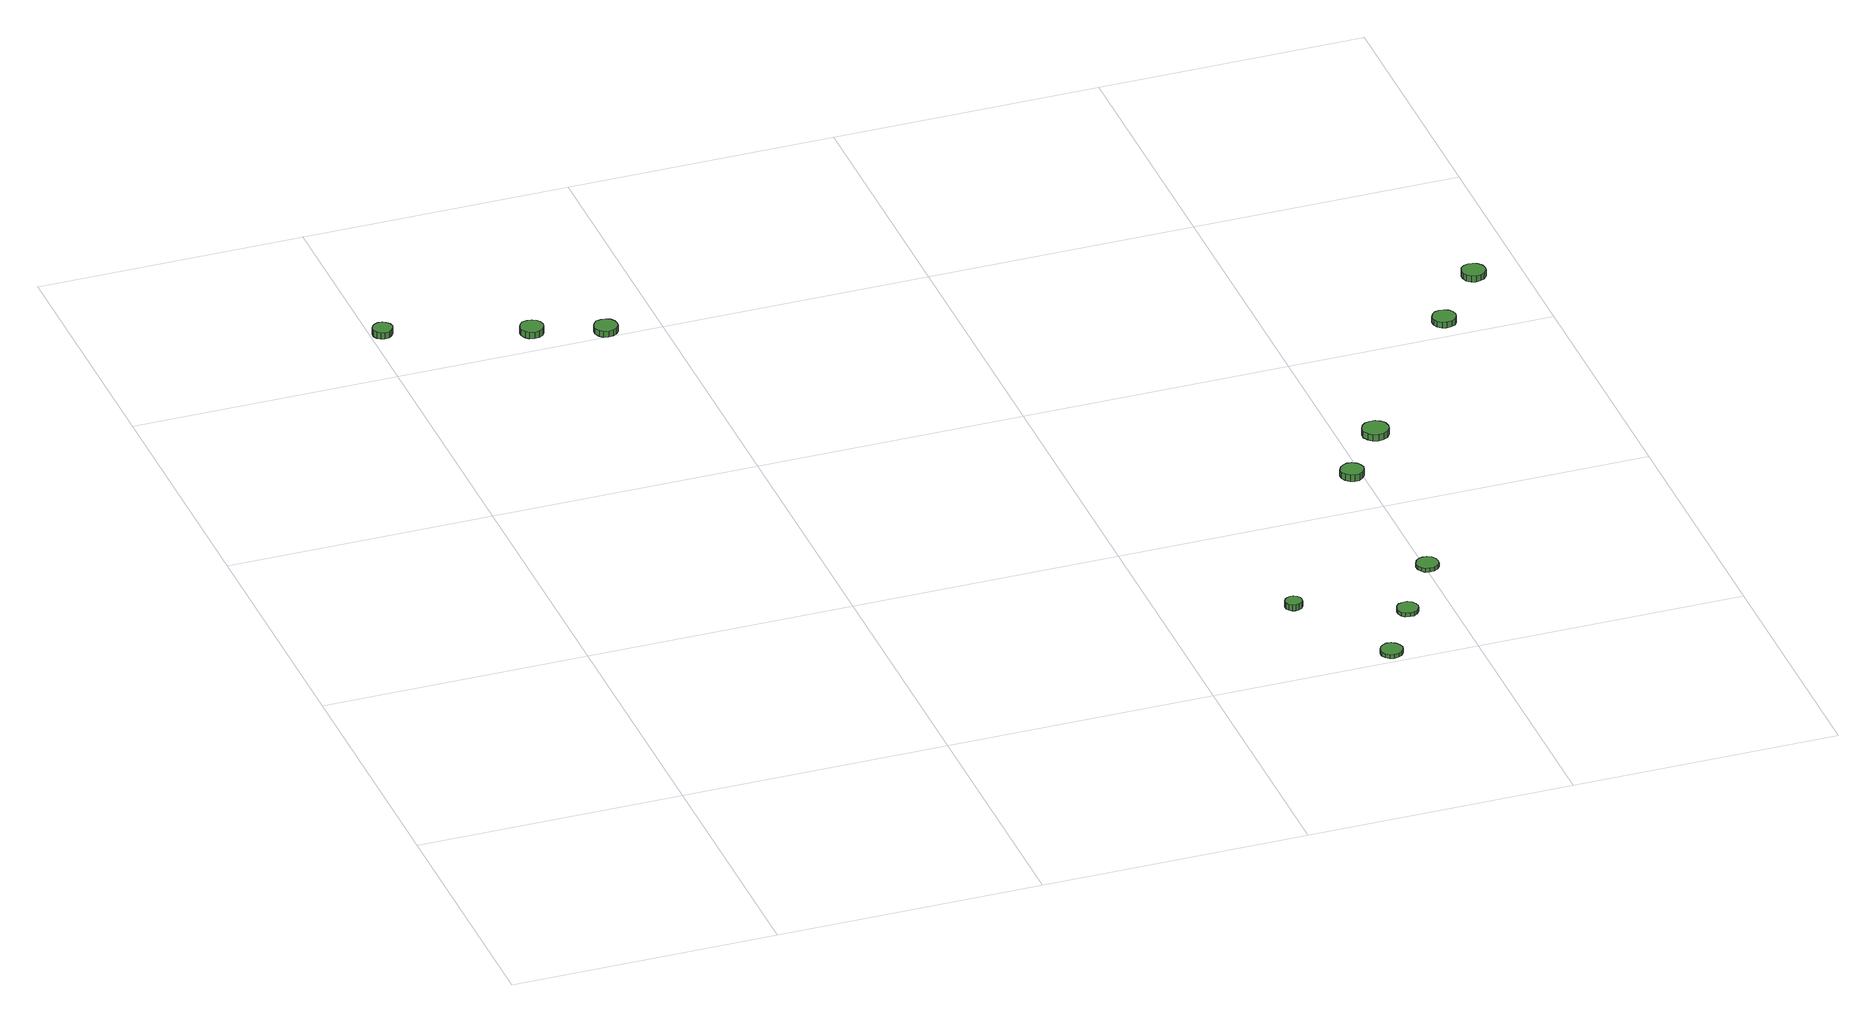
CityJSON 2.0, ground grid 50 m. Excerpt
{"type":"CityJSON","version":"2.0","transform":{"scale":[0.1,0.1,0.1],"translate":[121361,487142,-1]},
"CityObjects":{
"tree1":{"type":"SolitaryVegetationObject","attributes":{"function":"something"},"geometry":[{"type":"MultiSurface","lod":"1","boundaries":[[[0,1,2,3,4,5,6,7,8,9,10,11,12,13,14]],[[15,16,17,18,19,20,21,22,23,24,25,26,27,28,29]],[[0,29,28,1]],[[1,28,27,2]],[[2,27,26,3]],[[3,26,25,4]],[[4,25,24,5]],[[5,24,23,6]],[[6,23,22,7]],[[7,22,21,8]],[[8,21,20,9]],[[9,20,19,10]],[[10,19,18,11]],[[11,18,17,12]],[[12,17,16,13]],[[13,16,15,14]],[[14,15,29,0]]]}]},
"tree2":{"type":"SolitaryVegetationObject","attributes":{"function":"something"},"geometry":[{"type":"MultiSurface","lod":"1","boundaries":[[[30,31,32,33,34,35,36,37,38,39,40,41,42,43,44]],[[45,46,47,48,49,50,51,52,53,54,55,56,57,58,59]],[[30,59,58,31]],[[31,58,57,32]],[[32,57,56,33]],[[33,56,55,34]],[[34,55,54,35]],[[35,54,53,36]],[[36,53,52,37]],[[37,52,51,38]],[[38,51,50,39]],[[39,50,49,40]],[[40,49,48,41]],[[41,48,47,42]],[[42,47,46,43]],[[43,46,45,44]],[[44,45,59,30]]]}]},
"tree3":{"type":"SolitaryVegetationObject","attributes":{"function":"something"},"geometry":[{"type":"MultiSurface","lod":"1","boundaries":[[[60,61,62,63,64,65,66,67,68,69,70,71,72,73,74]],[[75,76,77,78,79,80,81,82,83,84,85,86,87,88,89]],[[60,89,88,61]],[[61,88,87,62]],[[62,87,86,63]],[[63,86,85,64]],[[64,85,84,65]],[[65,84,83,66]],[[66,83,82,67]],[[67,82,81,68]],[[68,81,80,69]],[[69,80,79,70]],[[70,79,78,71]],[[71,78,77,72]],[[72,77,76,73]],[[73,76,75,74]],[[74,75,89,60]]]}]},
"tree4":{"type":"SolitaryVegetationObject","attributes":{"function":"something"},"geometry":[{"type":"MultiSurface","lod":"1","boundaries":[[[90,91,92,93,94,95,96,97,98,99,100,101,102,103,104]],[[105,106,107,108,109,110,111,112,113,114,115,116,117,118,119]],[[90,119,118,91]],[[91,118,117,92]],[[92,117,116,93]],[[93,116,115,94]],[[94,115,114,95]],[[95,114,113,96]],[[96,113,112,97]],[[97,112,111,98]],[[98,111,110,99]],[[99,110,109,100]],[[100,109,108,101]],[[101,108,107,102]],[[102,107,106,103]],[[103,106,105,104]],[[104,105,119,90]]]}]},
"tree5":{"type":"SolitaryVegetationObject","attributes":{"function":"something"},"geometry":[{"type":"MultiSurface","lod":"1","boundaries":[[[120,121,122,123,124,125,126,127,128,129,130,131,132,133,134]],[[135,136,137,138,139,140,141,142,143,144,145,146,147,148,149]],[[120,149,148,121]],[[121,148,147,122]],[[122,147,146,123]],[[123,146,145,124]],[[124,145,144,125]],[[125,144,143,126]],[[126,143,142,127]],[[127,142,141,128]],[[128,141,140,129]],[[129,140,139,130]],[[130,139,138,131]],[[131,138,137,132]],[[132,137,136,133]],[[133,136,135,134]],[[134,135,149,120]]]}]},
"tree6":{"type":"SolitaryVegetationObject","attributes":{"function":"something"},"geometry":[{"type":"MultiSurface","lod":"1","boundaries":[[[150,151,152,153,154,155,156,157,158,159,160,161,162,163,164]],[[165,166,167,168,169,170,171,172,173,174,175,176,177,178,179]],[[150,179,178,151]],[[151,178,177,152]],[[152,177,176,153]],[[153,176,175,154]],[[154,175,174,155]],[[155,174,173,156]],[[156,173,172,157]],[[157,172,171,158]],[[158,171,170,159]],[[159,170,169,160]],[[160,169,168,161]],[[161,168,167,162]],[[162,167,166,163]],[[163,166,165,164]],[[164,165,179,150]]]}]},
"tree7":{"type":"SolitaryVegetationObject","attributes":{"function":"something"},"geometry":[{"type":"MultiSurface","lod":"1","boundaries":[[[180,181,182,183,184,185,186,187,188,189,190,191,192,193,194]],[[195,196,197,198,199,200,201,202,203,204,205,206,207,208,209]],[[180,209,208,181]],[[181,208,207,182]],[[182,207,206,183]],[[183,206,205,184]],[[184,205,204,185]],[[185,204,203,186]],[[186,203,202,187]],[[187,202,201,188]],[[188,201,200,189]],[[189,200,199,190]],[[190,199,198,191]],[[191,198,197,192]],[[192,197,196,193]],[[193,196,195,194]],[[194,195,209,180]]]}]},
"tree8":{"type":"SolitaryVegetationObject","attributes":{"function":"something"},"geometry":[{"type":"MultiSurface","lod":"1","boundaries":[[[210,211,212,213,214,215,216,217,218,219,220,221,222,223,224]],[[225,226,227,228,229,230,231,232,233,234,235,236,237,238,239]],[[210,239,238,211]],[[211,238,237,212]],[[212,237,236,213]],[[213,236,235,214]],[[214,235,234,215]],[[215,234,233,216]],[[216,233,232,217]],[[217,232,231,218]],[[218,231,230,219]],[[219,230,229,220]],[[220,229,228,221]],[[221,228,227,222]],[[222,227,226,223]],[[223,226,225,224]],[[224,225,239,210]]]}]},
"tree9":{"type":"SolitaryVegetationObject","attributes":{"function":"something"},"geometry":[{"type":"MultiSurface","lod":"1","boundaries":[[[240,241,242,243,244,245,246,247,248,249,250,251,252,253,254]],[[255,256,257,258,259,260,261,262,263,264,265,266,267,268,269]],[[240,269,268,241]],[[241,268,267,242]],[[242,267,266,243]],[[243,266,265,244]],[[244,265,264,245]],[[245,264,263,246]],[[246,263,262,247]],[[247,262,261,248]],[[248,261,260,249]],[[249,260,259,250]],[[250,259,258,251]],[[251,258,257,252]],[[252,257,256,253]],[[253,256,255,254]],[[254,255,269,240]]]}]},
"tree10":{"type":"SolitaryVegetationObject","attributes":{"function":"something"},"geometry":[{"type":"MultiSurface","lod":"1","boundaries":[[[270,271,272,273,274,275,276,277,278,279,280,281,282,283,284]],[[285,286,287,288,289,290,291,292,293,294,295,296,297,298,299]],[[270,299,298,271]],[[271,298,297,272]],[[272,297,296,273]],[[273,296,295,274]],[[274,295,294,275]],[[275,294,293,276]],[[276,293,292,277]],[[277,292,291,278]],[[278,291,290,279]],[[279,290,289,280]],[[280,289,288,281]],[[281,288,287,282]],[[282,287,286,283]],[[283,286,285,284]],[[284,285,299,270]]]}]},
"tree11":{"type":"SolitaryVegetationObject","attributes":{"function":"something"},"geometry":[{"type":"MultiSurface","lod":"1","boundaries":[[[300,301,302,303,304,305,306,307,308,309,310,311,312,313,314]],[[315,316,317,318,319,320,321,322,323,324,325,326,327,328,329]],[[300,329,328,301]],[[301,328,327,302]],[[302,327,326,303]],[[303,326,325,304]],[[304,325,324,305]],[[305,324,323,306]],[[306,323,322,307]],[[307,322,321,308]],[[308,321,320,309]],[[309,320,319,310]],[[310,319,318,311]],[[311,318,317,312]],[[312,317,316,313]],[[313,316,315,314]],[[314,315,329,300]]]}]}
},
"vertices":[
[37,1630,29],[35,1638,29],[30,1644,29],[24,1648,29],[16,1649,29],[9,1646,29],[3,1641,29],[0,1634,29],[0,1626,29],[3,1619,29],[9,1614,29],[16,1612,29],[24,1613,29],[30,1617,29],[35,1623,29],[35,1623,16],[30,1617,16],[24,1613,16],[16,1612,16],[9,1614,16],[3,1619,16],[0,1626,16],[0,1634,16],[3,1641,16],[9,1646,16],[16,1649,16],[24,1648,16],[30,1644,16],[35,1638,16],[37,1630,16],
[290,1544,30],[288,1553,30],[283,1560,30],[275,1564,30],[266,1565,30],[257,1563,30],[251,1557,30],[247,1548,30],[247,1540,30],[251,1531,30],[257,1525,30],[266,1523,30],[275,1524,30],[283,1528,30],[288,1535,30],[288,1535,17],[283,1528,17],[275,1524,17],[266,1523,17],[257,1525,17],[251,1531,17],[247,1540,17],[247,1548,17],[251,1557,17],[257,1563,17],[266,1565,17],[275,1564,17],[283,1560,17],[288,1553,17],[290,1544,17],
[415,1503,30],[413,1512,30],[408,1519,30],[400,1523,30],[391,1524,30],[382,1522,30],[376,1516,30],[372,1508,30],[372,1499,30],[376,1490,30],[382,1484,30],[391,1482,30],[400,1483,30],[408,1487,30],[413,1494,30],[413,1494,18],[408,1487,18],[400,1483,18],[391,1482,18],[382,1484,18],[376,1490,18],[372,1499,18],[372,1508,18],[376,1516,18],[382,1522,18],[391,1524,18],[400,1523,18],[408,1519,18],[413,1512,18],[415,1503,18],
[1252,236,18],[1251,242,18],[1247,247,18],[1241,250,18],[1235,251,18],[1229,249,18],[1224,245,18],[1221,239,18],[1221,232,18],[1224,226,18],[1229,222,18],[1235,220,18],[1241,221,18],[1247,224,18],[1251,229,18],[1251,229,6],[1247,224,6],[1241,221,6],[1235,220,6],[1229,222,6],[1224,226,6],[1221,232,6],[1221,239,6],[1224,245,6],[1229,249,6],[1235,251,6],[1241,250,6],[1247,247,6],[1251,242,6],[1252,236,6],
[1368,30,14],[1366,38,14],[1361,45,14],[1354,50,14],[1345,51,14],[1337,48,14],[1331,42,14],[1327,34,14],[1327,26,14],[1331,18,14],[1337,12,14],[1345,10,14],[1354,11,14],[1361,15,14],[1366,22,14],[1366,22,6],[1361,15,6],[1354,11,6],[1345,10,6],[1337,12,6],[1331,18,6],[1327,26,6],[1327,34,6],[1331,42,6],[1337,48,6],[1345,51,6],[1354,50,6],[1361,45,6],[1366,38,6],[1368,30,6],
[1441,152,14],[1439,160,14],[1434,167,14],[1427,171,14],[1419,171,14],[1411,169,14],[1405,163,14],[1402,156,14],[1402,148,14],[1405,140,14],[1411,135,14],[1419,133,14],[1427,133,14],[1434,137,14],[1439,144,14],[1439,144,6],[1434,137,6],[1427,133,6],[1419,133,6],[1411,135,6],[1405,140,6],[1402,148,6],[1402,156,6],[1405,163,6],[1411,169,6],[1419,171,6],[1427,171,6],[1434,167,6],[1439,160,6],[1441,152,6],
[1525,283,14],[1524,291,14],[1519,298,14],[1511,302,14],[1503,303,14],[1495,300,14],[1489,295,14],[1485,287,14],[1485,278,14],[1489,271,14],[1495,265,14],[1503,263,14],[1511,263,14],[1519,268,14],[1524,274,14],[1524,274,6],[1519,268,6],[1511,263,6],[1503,263,6],[1495,265,6],[1489,271,6],[1485,278,6],[1485,287,6],[1489,295,6],[1495,300,6],[1503,303,6],[1511,302,6],[1519,298,6],[1524,291,6],[1525,283,6],
[1504,616,20],[1502,624,20],[1497,631,20],[1489,636,20],[1480,637,20],[1472,634,20],[1465,628,20],[1461,620,20],[1461,611,20],[1465,603,20],[1472,597,20],[1480,594,20],[1489,595,20],[1497,600,20],[1502,607,20],[1502,607,7],[1497,600,7],[1489,595,7],[1480,594,7],[1472,597,7],[1465,603,7],[1461,611,7],[1461,620,7],[1465,628,7],[1472,634,7],[1480,637,7],[1489,636,7],[1497,631,7],[1502,624,7],[1504,616,7],
[1590,725,25],[1588,735,25],[1582,743,25],[1573,748,25],[1563,749,25],[1553,746,25],[1546,740,25],[1541,730,25],[1541,720,25],[1546,711,25],[1553,704,25],[1563,701,25],[1573,702,25],[1582,707,25],[1588,715,25],[1588,715,12],[1582,707,12],[1573,702,12],[1563,701,12],[1553,704,12],[1546,711,12],[1541,720,12],[1541,730,12],[1546,740,12],[1553,746,12],[1563,749,12],[1573,748,12],[1582,743,12],[1588,735,12],[1590,725,12],
[1831,1045,21],[1829,1054,21],[1824,1061,21],[1816,1065,21],[1807,1066,21],[1799,1064,21],[1792,1058,21],[1788,1050,21],[1788,1041,21],[1792,1032,21],[1799,1026,21],[1807,1024,21],[1816,1025,21],[1824,1029,21],[1829,1036,21],[1829,1036,9],[1824,1029,9],[1816,1025,9],[1807,1024,9],[1799,1026,9],[1792,1032,9],[1788,1041,9],[1788,1050,9],[1792,1058,9],[1799,1064,9],[1807,1066,9],[1816,1065,9],[1824,1061,9],[1829,1054,9],[1831,1045,9],
[1935,1179,18],[1933,1188,18],[1927,1196,18],[1919,1200,18],[1910,1201,18],[1901,1198,18],[1894,1192,18],[1891,1184,18],[1891,1174,18],[1894,1166,18],[1901,1160,18],[1910,1157,18],[1919,1158,18],[1927,1162,18],[1933,1170,18],[1933,1170,6],[1927,1162,6],[1919,1158,6],[1910,1157,6],[1901,1160,6],[1894,1166,6],[1891,1174,6],[1891,1184,6],[1894,1192,6],[1901,1198,6],[1910,1201,6],[1919,1200,6],[1927,1196,6],[1933,1188,6],[1935,1179,6]
]}
